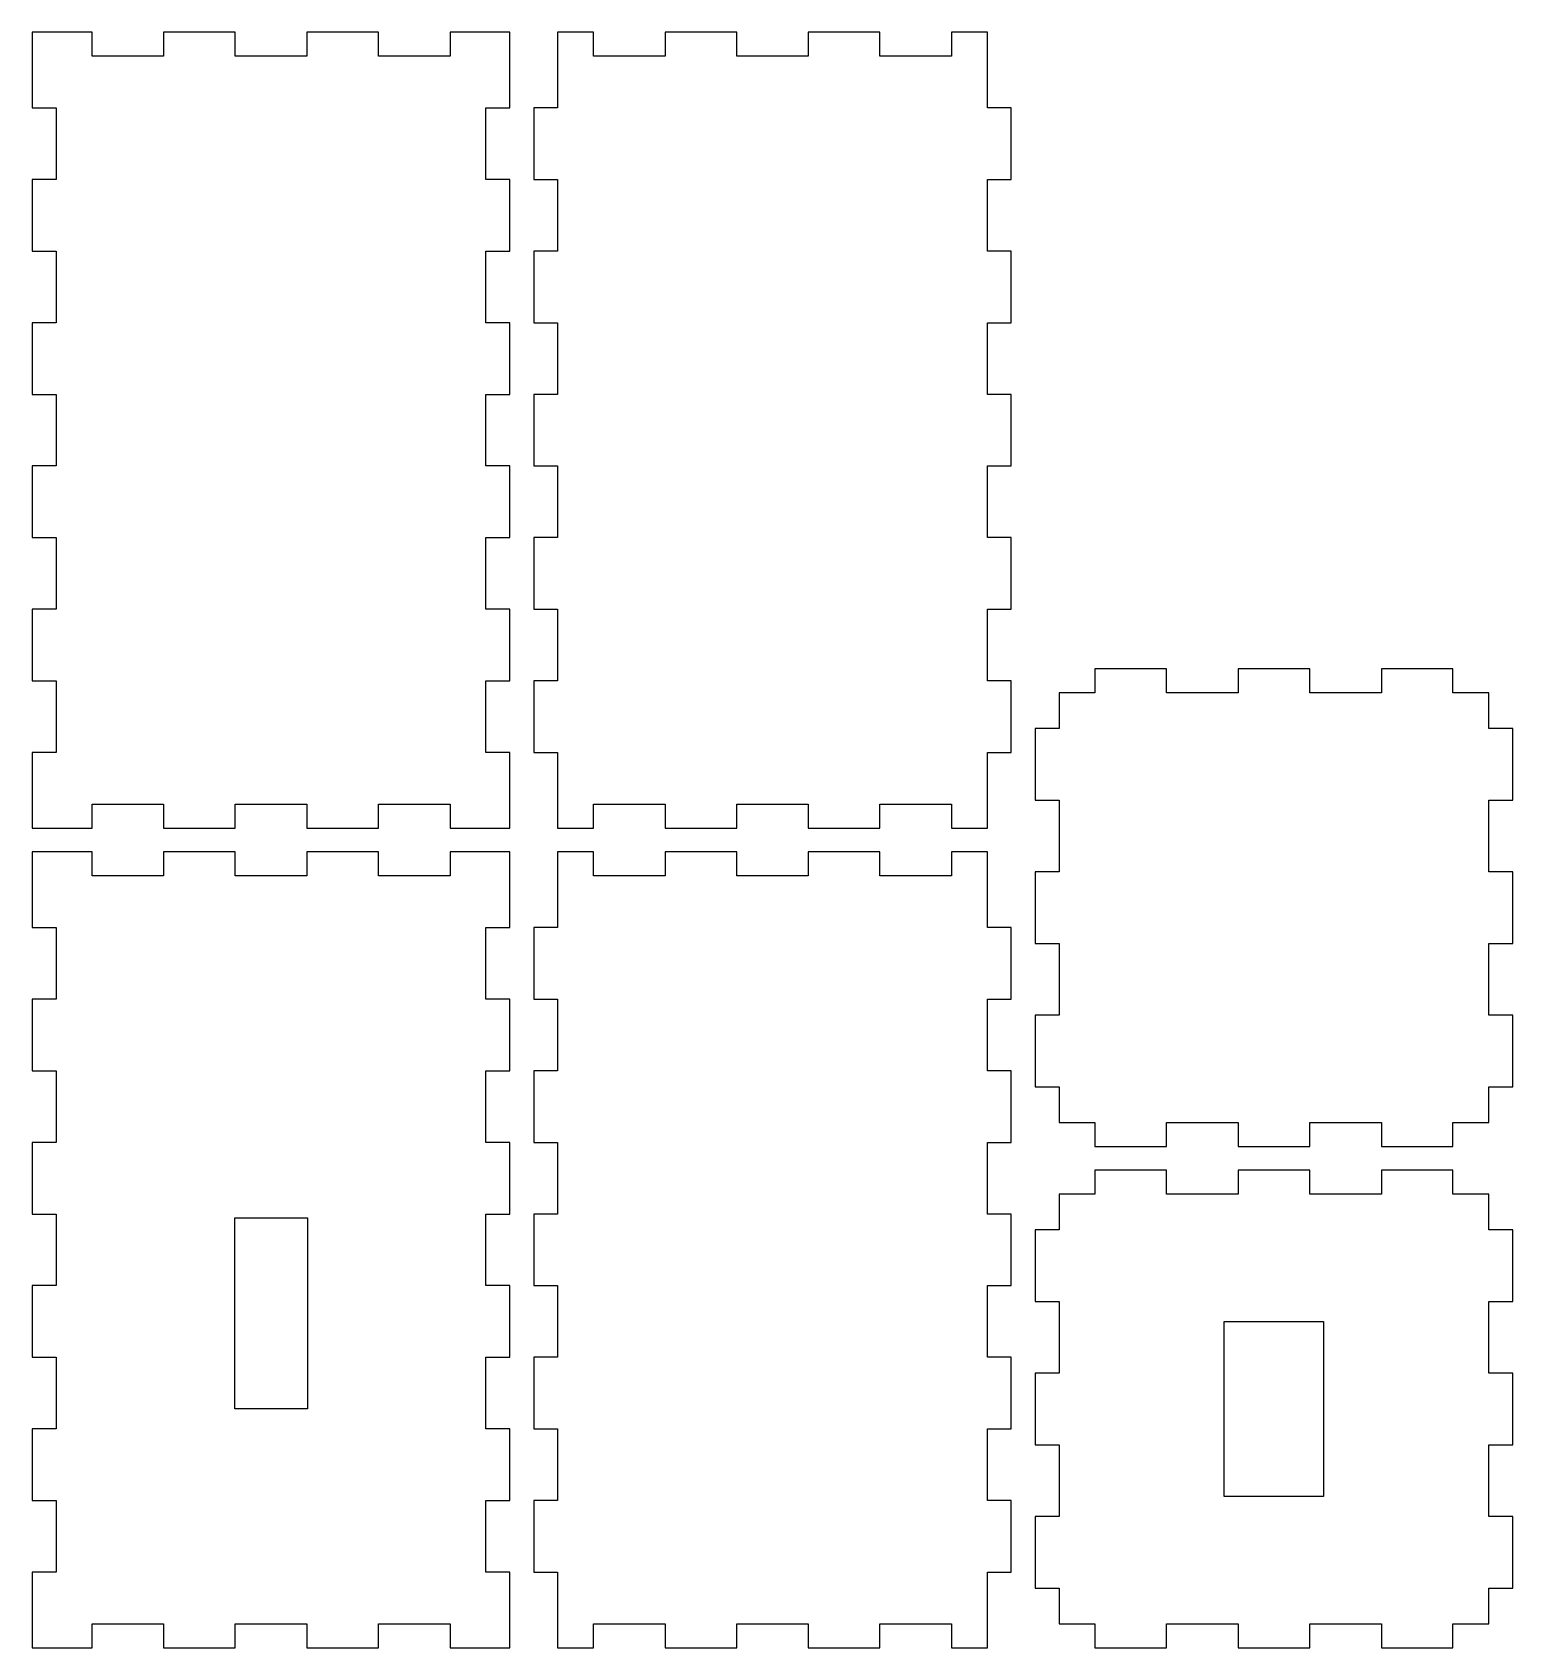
# Model space of a CAD drawing. Header units: millimetres. Extents: x 0 to 186, y 3 to 206.
import ezdxf

# ---------------------------------------------------------------- set-up
doc = ezdxf.new("R2010")
doc.units = ezdxf.units.MM
doc.header["$MEASUREMENT"] = 0
for name, color, linetype in [('transmit box v2 v2_back_outsideCutPath', 7, 'Continuous'), ('transmit box v2 v2_bottom_outsideCutPath', 7, 'Continuous'), ('transmit box v2 v2_front_outsideCutPath', 7, 'Continuous'), ('transmit box v2 v2_left_outsideCutPath', 7, 'Continuous'), ('transmit box v2 v2_right_outsideCutPath', 7, 'Continuous'), ('transmit box v2 v2_top_outsideCutPath', 7, 'Continuous')]:
    doc.layers.add(name, color=color, linetype=linetype)

msp = doc.modelspace()

# ---------------------------------------------------------------- linework, layer by layer
at = {"layer": 'transmit box v2 v2_back_outsideCutPath'}
for p, q in [((0, 206), (0, 196.5)), ((7.5, 206), (0, 206)), ((7.5, 203), (7.5, 206)), ((25.5, 206), (16.5, 206)), ((16.5, 206), (16.5, 203)), ((25.5, 203), (25.5, 206)), ((43.5, 206), (34.5, 206)), ((34.5, 206), (34.5, 203)), ((43.5, 203), (43.5, 206)), ((60, 206), (52.5, 206)), ((52.5, 206), (52.5, 203)), ((60, 196.5), (60, 206)), ((16.5, 203), (7.5, 203)), ((34.5, 203), (25.5, 203)), ((52.5, 203), (43.5, 203)), ((0, 196.5), (3, 196.5)), ((3, 196.5), (3, 187.5)), ((57, 196.5), (60, 196.5)), ((57, 187.5), (57, 196.5)), ((3, 187.5), (0, 187.5)), ((0, 187.5), (0, 178.5)), ((60, 187.5), (57, 187.5)), ((60, 178.5), (60, 187.5)), ((0, 178.5), (3, 178.5)), ((3, 178.5), (3, 169.5)), ((57, 169.5), (57, 178.5)), ((57, 178.5), (60, 178.5)), ((3, 169.5), (0, 169.5)), ((0, 169.5), (0, 160.5)), ((60, 169.5), (57, 169.5)), ((60, 160.5), (60, 169.5)), ((0, 160.5), (3, 160.5)), ((3, 160.5), (3, 151.5)), ((57, 151.5), (57, 160.5)), ((57, 160.5), (60, 160.5)), ((3, 151.5), (0, 151.5)), ((0, 151.5), (0, 142.5)), ((60, 151.5), (57, 151.5)), ((60, 142.5), (60, 151.5)), ((0, 142.5), (3, 142.5)), ((3, 142.5), (3, 133.5)), ((57, 142.5), (60, 142.5)), ((57, 133.5), (57, 142.5)), ((3, 133.5), (0, 133.5)), ((0, 133.5), (0, 124.5)), ((60, 133.5), (57, 133.5)), ((60, 124.5), (60, 133.5)), ((0, 124.5), (3, 124.5)), ((3, 124.5), (3, 115.5)), ((57, 124.5), (60, 124.5)), ((57, 115.5), (57, 124.5)), ((3, 115.5), (0, 115.5)), ((0, 115.5), (0, 106)), ((60, 115.5), (57, 115.5)), ((60, 106), (60, 115.5)), ((7.5, 106), (7.5, 109)), ((7.5, 109), (16.5, 109)), ((16.5, 109), (16.5, 106)), ((25.5, 109), (34.5, 109)), ((25.5, 106), (25.5, 109)), ((34.5, 109), (34.5, 106)), ((43.5, 106), (43.5, 109)), ((43.5, 109), (52.5, 109)), ((52.5, 109), (52.5, 106)), ((0, 106), (7.5, 106)), ((16.5, 106), (25.5, 106)), ((34.5, 106), (43.5, 106)), ((52.5, 106), (60, 106))]:
    msp.add_line(p, q, dxfattribs=at)
at = {"layer": 'transmit box v2 v2_bottom_outsideCutPath'}
for p, q in [((142.5, 126), (133.5, 126)), ((133.5, 126), (133.5, 123)), ((142.5, 123), (142.5, 126)), ((151.5, 126), (151.5, 123)), ((160.5, 126), (151.5, 126)), ((160.5, 123), (160.5, 126)), ((169.5, 126), (169.5, 123)), ((178.5, 126), (169.5, 126)), ((178.5, 123), (178.5, 126)), ((129, 123), (129, 118.5)), ((133.5, 123), (129, 123)), ((151.5, 123), (142.5, 123)), ((169.5, 123), (160.5, 123)), ((183, 123), (178.5, 123)), ((183, 118.5), (183, 123)), ((126, 118.5), (126, 109.5)), ((129, 118.5), (126, 118.5)), ((186, 118.5), (183, 118.5)), ((186, 109.5), (186, 118.5)), ((126, 109.5), (129, 109.5)), ((129, 109.5), (129, 100.5)), ((183, 109.5), (186, 109.5)), ((183, 100.5), (183, 109.5)), ((129, 100.5), (126, 100.5)), ((126, 100.5), (126, 91.5)), ((186, 100.5), (183, 100.5)), ((186, 91.5), (186, 100.5)), ((126, 91.5), (129, 91.5)), ((129, 91.5), (129, 82.5)), ((183, 82.5), (183, 91.5)), ((183, 91.5), (186, 91.5)), ((129, 82.5), (126, 82.5)), ((126, 82.5), (126, 73.5)), ((186, 82.5), (183, 82.5)), ((186, 73.5), (186, 82.5)), ((126, 73.5), (129, 73.5)), ((129, 73.5), (129, 69)), ((183, 73.5), (186, 73.5)), ((183, 69), (183, 73.5)), ((129, 69), (133.5, 69)), ((133.5, 69), (133.5, 66)), ((142.5, 66), (142.5, 69)), ((142.5, 69), (151.5, 69)), ((151.5, 69), (151.5, 66)), ((160.5, 69), (169.5, 69)), ((160.5, 66), (160.5, 69)), ((169.5, 69), (169.5, 66)), ((178.5, 66), (178.5, 69)), ((178.5, 69), (183, 69)), ((133.5, 66), (142.5, 66)), ((151.5, 66), (160.5, 66)), ((169.5, 66), (178.5, 66))]:
    msp.add_line(p, q, dxfattribs=at)
at = {"layer": 'transmit box v2 v2_front_outsideCutPath'}
for p, q in [((0, 103), (0, 93.5)), ((7.5, 103), (0, 103)), ((7.5, 100), (7.5, 103)), ((25.5, 103), (16.5, 103)), ((16.5, 103), (16.5, 100)), ((25.5, 100), (25.5, 103)), ((43.5, 103), (34.5, 103)), ((34.5, 103), (34.5, 100)), ((43.5, 100), (43.5, 103)), ((60, 103), (52.5, 103)), ((52.5, 103), (52.5, 100)), ((60, 93.5), (60, 103)), ((16.5, 100), (7.5, 100)), ((34.5, 100), (25.5, 100)), ((52.5, 100), (43.5, 100)), ((0, 93.5), (3, 93.5)), ((3, 93.5), (3, 84.5)), ((57, 93.5), (60, 93.5)), ((57, 84.5), (57, 93.5)), ((3, 84.5), (0, 84.5)), ((0, 84.5), (0, 75.5)), ((60, 84.5), (57, 84.5)), ((60, 75.5), (60, 84.5)), ((0, 75.5), (3, 75.5)), ((3, 75.5), (3, 66.5)), ((57, 75.5), (60, 75.5)), ((57, 66.5), (57, 75.5)), ((3, 66.5), (0, 66.5)), ((0, 66.5), (0, 57.5)), ((60, 66.5), (57, 66.5)), ((60, 57.5), (60, 66.5)), ((0, 57.5), (3, 57.5)), ((3, 57.5), (3, 48.5)), ((25.43, 57), (34.58, 57)), ((25.43, 33), (25.43, 57)), ((34.58, 57), (34.58, 33)), ((57, 57.5), (60, 57.5)), ((57, 48.5), (57, 57.5)), ((3, 48.5), (0, 48.5)), ((0, 48.5), (0, 39.5)), ((60, 48.5), (57, 48.5)), ((60, 39.5), (60, 48.5)), ((0, 39.5), (3, 39.5)), ((3, 39.5), (3, 30.5)), ((57, 39.5), (60, 39.5)), ((57, 30.5), (57, 39.5)), ((34.58, 33), (25.43, 33)), ((0, 30.5), (0, 21.5)), ((3, 30.5), (0, 30.5)), ((60, 30.5), (57, 30.5)), ((60, 21.5), (60, 30.5)), ((0, 21.5), (3, 21.5)), ((3, 21.5), (3, 12.5)), ((57, 12.5), (57, 21.5)), ((57, 21.5), (60, 21.5)), ((3, 12.5), (0, 12.5)), ((0, 12.5), (0, 3)), ((60, 12.5), (57, 12.5)), ((60, 3), (60, 12.5)), ((7.5, 3), (7.5, 6)), ((7.5, 6), (16.5, 6)), ((16.5, 6), (16.5, 3)), ((25.5, 3), (25.5, 6)), ((25.5, 6), (34.5, 6)), ((34.5, 6), (34.5, 3)), ((43.5, 6), (52.5, 6)), ((43.5, 3), (43.5, 6)), ((52.5, 6), (52.5, 3)), ((0, 3), (7.5, 3)), ((16.5, 3), (25.5, 3)), ((34.5, 3), (43.5, 3)), ((52.5, 3), (60, 3))]:
    msp.add_line(p, q, dxfattribs=at)
at = {"layer": 'transmit box v2 v2_left_outsideCutPath'}
for p, q in [((66, 103), (66, 93.5)), ((70.5, 103), (66, 103)), ((70.5, 100), (70.5, 103)), ((79.5, 103), (79.5, 100)), ((88.5, 103), (79.5, 103)), ((88.5, 100), (88.5, 103)), ((97.5, 103), (97.5, 100)), ((106.5, 103), (97.5, 103)), ((106.5, 100), (106.5, 103)), ((115.5, 103), (115.5, 100)), ((120, 103), (115.5, 103)), ((120, 93.5), (120, 103)), ((79.5, 100), (70.5, 100)), ((97.5, 100), (88.5, 100)), ((115.5, 100), (106.5, 100)), ((66, 93.5), (63, 93.5)), ((63, 93.5), (63, 84.5)), ((123, 93.5), (120, 93.5)), ((123, 84.5), (123, 93.5)), ((63, 84.5), (66, 84.5)), ((66, 84.5), (66, 75.5)), ((120, 84.5), (123, 84.5)), ((120, 75.5), (120, 84.5)), ((66, 75.5), (63, 75.5)), ((63, 75.5), (63, 66.5)), ((123, 75.5), (120, 75.5)), ((123, 66.5), (123, 75.5)), ((63, 66.5), (66, 66.5)), ((66, 66.5), (66, 57.5)), ((120, 57.5), (120, 66.5)), ((120, 66.5), (123, 66.5)), ((66, 57.5), (63, 57.5)), ((63, 57.5), (63, 48.5)), ((123, 57.5), (120, 57.5)), ((123, 48.5), (123, 57.5)), ((63, 48.5), (66, 48.5)), ((66, 48.5), (66, 39.5)), ((120, 39.5), (120, 48.5)), ((120, 48.5), (123, 48.5)), ((63, 39.5), (63, 30.5)), ((66, 39.5), (63, 39.5)), ((123, 39.5), (120, 39.5)), ((123, 30.5), (123, 39.5)), ((63, 30.5), (66, 30.5)), ((66, 30.5), (66, 21.5)), ((120, 21.5), (120, 30.5)), ((120, 30.5), (123, 30.5)), ((63, 21.5), (63, 12.5)), ((66, 21.5), (63, 21.5)), ((123, 21.5), (120, 21.5)), ((123, 12.5), (123, 21.5)), ((63, 12.5), (66, 12.5)), ((66, 12.5), (66, 3)), ((120, 12.5), (123, 12.5)), ((120, 3), (120, 12.5)), ((70.5, 3), (70.5, 6)), ((70.5, 6), (79.5, 6)), ((79.5, 6), (79.5, 3)), ((88.5, 6), (97.5, 6)), ((88.5, 3), (88.5, 6)), ((97.5, 6), (97.5, 3)), ((106.5, 6), (115.5, 6)), ((106.5, 3), (106.5, 6)), ((115.5, 6), (115.5, 3)), ((66, 3), (70.5, 3)), ((79.5, 3), (88.5, 3)), ((97.5, 3), (106.5, 3)), ((115.5, 3), (120, 3))]:
    msp.add_line(p, q, dxfattribs=at)
at = {"layer": 'transmit box v2 v2_right_outsideCutPath'}
for p, q in [((66, 206), (66, 196.5)), ((70.5, 206), (66, 206)), ((70.5, 203), (70.5, 206)), ((88.5, 206), (79.5, 206)), ((79.5, 206), (79.5, 203)), ((88.5, 203), (88.5, 206)), ((106.5, 206), (97.5, 206)), ((97.5, 206), (97.5, 203)), ((106.5, 203), (106.5, 206)), ((120, 206), (115.5, 206)), ((115.5, 206), (115.5, 203)), ((120, 196.5), (120, 206)), ((79.5, 203), (70.5, 203)), ((97.5, 203), (88.5, 203)), ((115.5, 203), (106.5, 203)), ((66, 196.5), (63, 196.5)), ((63, 196.5), (63, 187.5)), ((123, 196.5), (120, 196.5)), ((123, 187.5), (123, 196.5)), ((63, 187.5), (66, 187.5)), ((66, 187.5), (66, 178.5)), ((120, 178.5), (120, 187.5)), ((120, 187.5), (123, 187.5)), ((66, 178.5), (63, 178.5)), ((63, 178.5), (63, 169.5)), ((123, 178.5), (120, 178.5)), ((123, 169.5), (123, 178.5)), ((63, 169.5), (66, 169.5)), ((66, 169.5), (66, 160.5)), ((120, 160.5), (120, 169.5)), ((120, 169.5), (123, 169.5)), ((63, 160.5), (63, 151.5)), ((66, 160.5), (63, 160.5)), ((123, 160.5), (120, 160.5)), ((123, 151.5), (123, 160.5)), ((63, 151.5), (66, 151.5)), ((66, 151.5), (66, 142.5)), ((120, 151.5), (123, 151.5)), ((120, 142.5), (120, 151.5)), ((63, 142.5), (63, 133.5)), ((66, 142.5), (63, 142.5)), ((123, 142.5), (120, 142.5)), ((123, 133.5), (123, 142.5)), ((63, 133.5), (66, 133.5)), ((66, 133.5), (66, 124.5)), ((120, 133.5), (123, 133.5)), ((120, 124.5), (120, 133.5)), ((63, 124.5), (63, 115.5)), ((66, 124.5), (63, 124.5)), ((123, 124.5), (120, 124.5)), ((123, 115.5), (123, 124.5)), ((63, 115.5), (66, 115.5)), ((66, 115.5), (66, 106)), ((120, 106), (120, 115.5)), ((120, 115.5), (123, 115.5)), ((70.5, 109), (79.5, 109)), ((70.5, 106), (70.5, 109)), ((79.5, 109), (79.5, 106)), ((88.5, 106), (88.5, 109)), ((88.5, 109), (97.5, 109)), ((97.5, 109), (97.5, 106)), ((106.5, 109), (115.5, 109)), ((106.5, 106), (106.5, 109)), ((115.5, 109), (115.5, 106)), ((66, 106), (70.5, 106)), ((79.5, 106), (88.5, 106)), ((97.5, 106), (106.5, 106)), ((115.5, 106), (120, 106))]:
    msp.add_line(p, q, dxfattribs=at)
at = {"layer": 'transmit box v2 v2_top_outsideCutPath'}
for p, q in [((142.5, 63), (133.5, 63)), ((133.5, 63), (133.5, 60)), ((142.5, 60), (142.5, 63)), ((160.5, 63), (151.5, 63)), ((151.5, 63), (151.5, 60)), ((160.5, 60), (160.5, 63)), ((169.5, 63), (169.5, 60)), ((178.5, 63), (169.5, 63)), ((178.5, 60), (178.5, 63)), ((129, 60), (129, 55.5)), ((133.5, 60), (129, 60)), ((151.5, 60), (142.5, 60)), ((169.5, 60), (160.5, 60)), ((183, 60), (178.5, 60)), ((183, 55.5), (183, 60)), ((126, 55.5), (126, 46.5)), ((129, 55.5), (126, 55.5)), ((186, 55.5), (183, 55.5)), ((186, 46.5), (186, 55.5)), ((126, 46.5), (129, 46.5)), ((129, 46.5), (129, 37.5)), ((183, 37.5), (183, 46.5)), ((183, 46.5), (186, 46.5)), ((149.75, 44), (162.25, 44)), ((149.75, 22), (149.75, 44)), ((162.25, 44), (162.25, 22)), ((129, 37.5), (126, 37.5)), ((126, 37.5), (126, 28.5)), ((186, 37.5), (183, 37.5)), ((186, 28.5), (186, 37.5)), ((126, 28.5), (129, 28.5)), ((129, 28.5), (129, 19.5)), ((183, 19.5), (183, 28.5)), ((183, 28.5), (186, 28.5)), ((162.25, 22), (149.75, 22)), ((129, 19.5), (126, 19.5)), ((126, 19.5), (126, 10.5)), ((186, 19.5), (183, 19.5)), ((186, 10.5), (186, 19.5)), ((126, 10.5), (129, 10.5)), ((129, 10.5), (129, 6)), ((183, 10.5), (186, 10.5)), ((183, 6), (183, 10.5)), ((129, 6), (133.5, 6)), ((133.5, 6), (133.5, 3)), ((142.5, 6), (151.5, 6)), ((142.5, 3), (142.5, 6)), ((151.5, 6), (151.5, 3)), ((160.5, 6), (169.5, 6)), ((160.5, 3), (160.5, 6)), ((169.5, 6), (169.5, 3)), ((178.5, 6), (183, 6)), ((178.5, 3), (178.5, 6)), ((133.5, 3), (142.5, 3)), ((151.5, 3), (160.5, 3)), ((169.5, 3), (178.5, 3))]:
    msp.add_line(p, q, dxfattribs=at)

doc.saveas('drawing.dxf')
